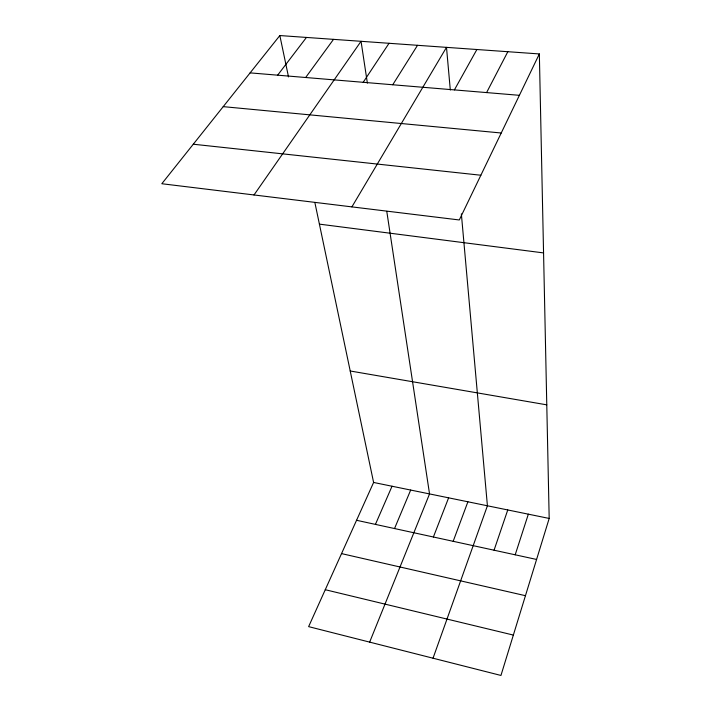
<?xml version="1.0" encoding="UTF-8"?>
<svg xmlns="http://www.w3.org/2000/svg" width="711" height="711" viewBox="0 0 711 711"><rect width="100%" height="100%" fill="white"/><g stroke="black" fill="none" stroke-linecap="round" stroke-linejoin="round"><path stroke-width="1.07" d="M539.347 53.938L459.297 219.966L161.815 183.731L279.841 35.55L539.347 53.938L549.185 518.443L500.953 675.45L308.627 626.631L373.604 482.458L314.884 202.582M515.191 554.802L528.344 514.169M494.056 550.207L507.761 509.947M433.035 658.208L487.417 505.779L461.359 213.86M453.174 541.311L467.9 501.779M433.39 537.001L448.614 497.833M369.649 642.122L429.542 493.923L386.775 211.345M394.525 528.549L410.682 490.057M375.426 524.389L392.037 486.235M486.591 92.581L507.832 51.707M454.409 89.897L476.885 49.512M351.901 206.883L446.499 47.361L450.312 90.021M392.748 84.76L417.526 45.308M363.197 82.298L389.041 43.291M254.005 194.965L361.046 41.3L367.374 83.098M305.659 77.508L333.521 39.354M277.645 75.17L306.459 37.434M250.112 72.877L519.394 95.318M223.218 106.641L501.228 133.001M193.285 144.217L480.867 175.235M319.399 224.134L543.56 252.912M350.212 370.991L546.777 404.843M373.604 482.458L549.185 518.443M356.549 520.283L536.583 559.459M341.538 553.602L525.447 595.694M325.265 589.712L513.351 635.074M279.841 35.55L288.515 76.904"/></g></svg>
